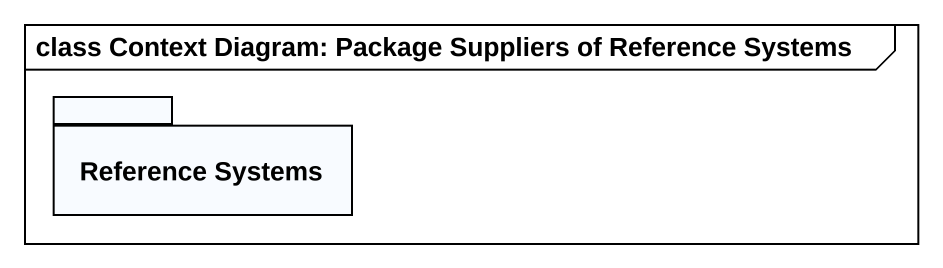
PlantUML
@startuml
mainframe class Context Diagram: Package Suppliers of Reference Systems
package "Reference Systems" as Reference_Systems {
}
@enduml
